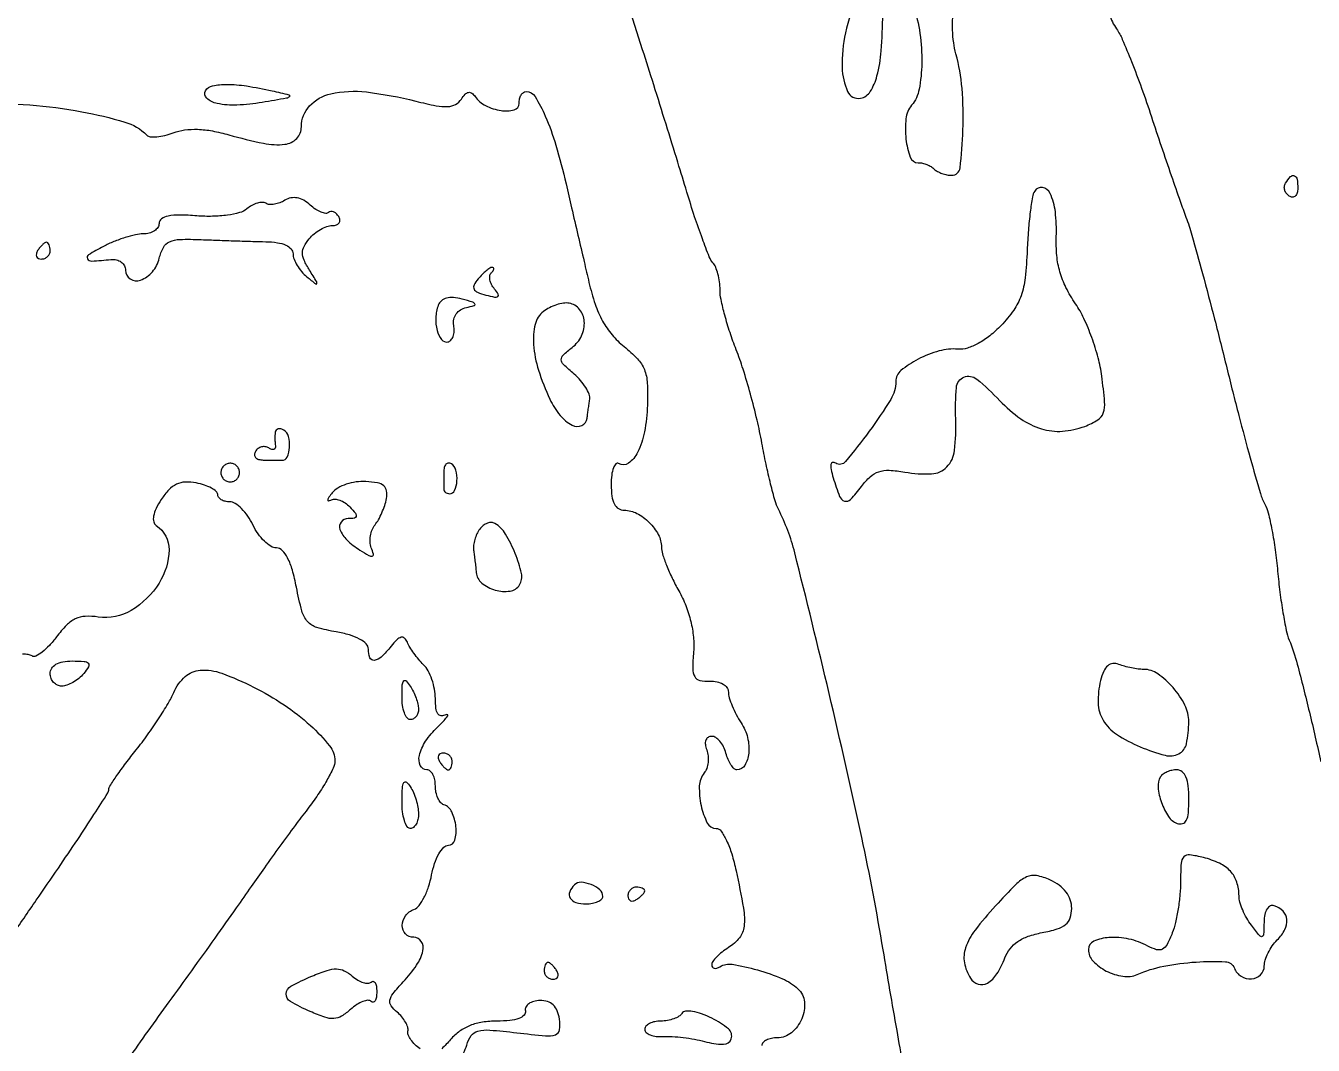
# Model space of a CAD drawing. Extents: x 0 to 5034, y 0 to 2560.
# Drawn here: x 2463.1 to 2616.8, y 1615.1 to 1736.9 of the extents above; entities that cross this region are included whole.
import ezdxf

# ---------------------------------------------------------------- set-up
doc = ezdxf.new("R2010")
doc.units = 0

msp = doc.modelspace()

# ---------------------------------------------------------------- linework, layer by layer
for points in [[(2566.500291, 1813.388869, 0.000025), (2599.706315, 1813.092263, 0.000566)], [(2456.480942, 1621, 0.000005), (2458.61724, 1624.110682, 0.000002), (2461.404255, 1628.169004, 0.000002), (2464.338546, 1632.441864, 0.000003), (2466.972495, 1636.277459, 0.003077), (2469.282742, 1639.686495, 0.004778), (2471.22942, 1642.658532, 0.001596), (2472.874557, 1645.241441, 0.141927), (2473, 1645.674467, -0.14696), (2473.118577, 1646.069186, -0.005949), (2473.964334, 1647.317277, -0.009978), (2475.025022, 1648.779968, -0.006859), (2476.282838, 1650.397008, 0.01293), (2477.627374, 1652.169522, 0.011062), (2478.952586, 1654.102559, 0.011204), (2480.078966, 1655.913463, 0.03098), (2480.761399, 1657.25, -0.106651), (2482.113735, 1659.133702, -0.16872), (2483.925401, 1659.902561, -0.105178), (2486.488201, 1659.534817, -0.028128), (2490.289838, 1657.889982, -0.031835), (2493.922694, 1655.770036, -0.036619), (2497.080799, 1653.293164, -0.03867), (2499.358093, 1650.874013, -0.172715), (2499.990294, 1649.062909, -0.108869), (2499.796966, 1648.210759, -0.018789), (2499.031603, 1646.731807, -0.019669), (2497.981558, 1645.036158, -0.016467), (2496.740294, 1643.321967, 0.005057), (2495.248458, 1641.357687, 0.002625), (2493.423711, 1638.876844, 0.002609), (2491.575863, 1636.308702, 0.003968), (2490, 1634.056659, -0.003186), (2488.225548, 1631.51235, -0.00115), (2485.671999, 1627.917765, -0.00114), (2482.857019, 1623.993371, -0.001356), (2480.181272, 1620.302127, 0.002825), (2477.655059, 1616.795527, 0.00327), (2475.28993, 1613.426692, 0.002922)], [(2662, 1742.55159, 0.000051), (2623.153091, 1743.045567, 0.001503)], [(2471.427985, 1743.733705, -0.000496), (2407.89255, 1744.387972, -0.000153), (2339.836499, 1745.177121, -0.012986)], [(2568.645923, 1608.701059, -0.003987), (2567.136118, 1616.864533, -0.002452), (2565.482104, 1626.5, 0.011634), (2562.925642, 1639.910853, 0.00546), (2559.027861, 1657.134648, 0.003177), (2554.920264, 1673.932311, 0.056753), (2552.965811, 1679.131587, -0.049133), (2552.576239, 1680.121971, -0.007979), (2552.042921, 1682.121774, -0.008733), (2551.492001, 1684.504764, -0.007587), (2550.996413, 1687.019782, 0.013236), (2550.421598, 1689.772547, 0.008963), (2549.627932, 1692.87754, 0.009035), (2548.75249, 1695.851902, 0.017789), (2547.930937, 1698.175215, -0.014048), (2547.191795, 1700.21675, -0.013982), (2546.567213, 1702.299761, -0.013956), (2546.123817, 1704.148077, -0.05193), (2546, 1705.33702, 0.033416), (2545.93737, 1706.273093, 0.031234), (2545.750429, 1707.214312, 0.032723), (2545.477126, 1708.028294, 0.085284), (2545.150397, 1708.55, -0.088258), (2544.716192, 1709.252506, -0.006183), (2543.88594, 1711.424062, -0.008607), (2542.967221, 1714.058027, -0.00637), (2542.038919, 1717, 0.001398), (2540.957967, 1720.548331, 0.000675), (2539.554577, 1725.0875, 0.000669), (2538.078907, 1729.815404, 0.00096), (2536.757836, 1734), (2533.738629, 1743.5)], [(2562.416042, 1740.328533, 0.04957), (2560.980459, 1736.024873, 0.063515), (2560.580318, 1731.871614, 0.097551), (2561.236289, 1729.009507, 0.349422), (2562.789774, 1728.203332, 0.208086), (2563.939885, 1728.996846, 0.074774), (2564.745148, 1730.863552, 0.045738), (2565.248144, 1733.855088, 0.01568), (2565.440825, 1738.25, -0.029815)], [(2569.096932, 1739.25, -0.045294), (2569.877315, 1735.942609, -0.039818), (2570.095728, 1732.400989, -0.041487), (2569.778656, 1729.270139, -0.127908), (2568.882837, 1727.358827, 0.146367), (2568.203713, 1725.761701, 0.056352), (2568.206638, 1723.327365, 0.059524), (2568.720024, 1721.16106, 0.314602), (2569.666667, 1720.5, -0.054664), (2570.168334, 1720.444989, -0.038656), (2570.710937, 1720.279687, -0.039128), (2571.211141, 1720.037318, -0.064082), (2571.583333, 1719.75, 0.071265), (2571.966995, 1719.462489, 0.038835), (2572.504688, 1719.220313, 0.037761), (2573.101139, 1719.055195, 0.048684), (2573.666667, 1719, 0.379793), (2574.664463, 1719.885664, 0.021003), (2575.011948, 1724.393603, 0.028575), (2574.901318, 1729.37515, 0.047542), (2574.173603, 1733.506602, -0.034342), (2573.90325, 1734.835473, -0.024214), (2573.775865, 1736.355064, -0.024547), (2573.796283, 1737.827189, -0.046279)], [(2592.48219, 1738.232072, 0.070772), (2593.35615, 1736.472506, -0.0489), (2594.039877, 1735.234474, -0.007171), (2595.137786, 1732.582549, -0.008042), (2596.343713, 1729.398979, -0.006826), (2597.516913, 1726, 0.001577), (2598.687655, 1722.489063, 0.001555), (2599.886076, 1718.96875, 0.001526), (2600.954954, 1715.891252, 0.005967), (2601.643756, 1714, -0.02128), (2602.35074, 1711.856943, -0.00284), (2603.622635, 1707.26875, -0.003282), (2605.06459, 1701.808252, -0.002753), (2606.523619, 1696, 0.003278), (2607.957503, 1690.317111, 0.004539), (2609.322923, 1685.241438, 0.002878), (2610.532139, 1680.998359, 0.05561), (2611.057337, 1679.736811, -0.066436), (2611.469901, 1678.682264, -0.012569), (2611.911846, 1676.659495, -0.013226), (2612.308754, 1674.25385, -0.011792), (2612.59563, 1671.736811, 0.009166), (2612.871011, 1669.202401, 0.009903), (2613.233353, 1666.744563, 0.009481), (2613.625248, 1664.651995, 0.046206), (2613.977116, 1663.5, -0.032765), (2614.940855, 1660.623471, -0.005291), (2616.386809, 1654.893626, -0.006246), (2617.743817, 1648.940508, -0.015084)], [(2457.213518, 1727.552753, -0.025267), (2463.581844, 1727.398067, -0.026923), (2469.766796, 1726.598006, -0.026789), (2474.921952, 1725.358066, -0.124587), (2477.529425, 1723.803908, 0.176345), (2477.954856, 1723.605545, 0.043237), (2478.739804, 1723.604937, 0.038989), (2479.695636, 1723.762706, 0.030459), (2480.700279, 1724.076146, -0.058108), (2482.053041, 1724.417582, -0.041996), (2483.608039, 1724.491045, -0.036454), (2485.370031, 1724.297135, -0.02431), (2487.347456, 1723.831849, 0.019209), (2491.464817, 1722.818622, 0.078739), (2494.025981, 1722.70143, 0.175215), (2495.434931, 1723.396575, 0.19376), (2496, 1724.8, -0.190386), (2496.983522, 1727.289351, -0.150668), (2499.516926, 1728.737103, -0.085248), (2503.761055, 1728.949496, -0.031659), (2509.658955, 1727.855658, 0.01256), (2512.089315, 1727.308212, 0.060658), (2513.49889, 1727.201915, 0.116358), (2514.418177, 1727.463847, 0.12293), (2515.101775, 1728.105658, -0.047237), (2515.550647, 1728.676108, -0.157732), (2515.964188, 1728.900321, -0.20531), (2516.359686, 1728.811439, -0.085479), (2516.75, 1728.412284, 0.124545), (2517.997012, 1727.320058, 0.079371), (2519.841364, 1726.72295, 0.106243), (2521.404632, 1726.812157, 0.337533), (2522, 1727.59362, -0.057159), (2522.061696, 1728.131543, -0.076476), (2522.244112, 1728.586876, -0.095488), (2522.514006, 1728.892069, -0.165564), (2522.83102, 1729, -0.259525), (2523.909875, 1728.399581, -0.036634), (2525.132386, 1726.062039, -0.030627), (2526.387147, 1722.596664, -0.014306), (2527.603836, 1717.977572, -0.000028), (2528.271519, 1715.111597, -0.000019), (2529.031528, 1711.847912, -0.000019), (2529.765182, 1708.6963, -0.000039), (2530.344395, 1706.20681, 0.024914), (2531.080971, 1703.629149, 0.043269), (2531.977013, 1701.593407, 0.049727), (2533.105015, 1699.946352, 0.049475), (2534.537746, 1698.551337, -0.034966), (2536.135639, 1697.083226, -0.095214), (2536.958412, 1695.793757, -0.082335), (2537.308636, 1694.180613, -0.021822), (2537.324109, 1691.536286, -0.036794), (2536.969488, 1688.364437, -0.068479), (2536.153113, 1685.914408, -0.120862), (2535.061579, 1684.615708, -0.305197), (2533.886693, 1684.570027, 0.352994), (2533.550255, 1684.527717, 0.107299), (2533.260466, 1684.058471, 0.057313), (2533.062773, 1683.19452, 0.02762), (2533, 1682.059017, 0.031805), (2533.088348, 1680.67154, 0.087062), (2533.378426, 1679.736662, 0.136015), (2533.874501, 1679.19871, 0.139776), (2534.571429, 1679, -0.121803), (2536.066325, 1678.630351, -0.074419), (2537.538947, 1677.548982, -0.074553), (2538.627876, 1676.086477, -0.123416), (2539, 1674.601845, 0.077057), (2539.127861, 1673.77712, 0.017301), (2539.606346, 1672.433957, 0.017548), (2540.274008, 1670.905804, 0.016189), (2541.064156, 1669.385775, -0.034335), (2541.906999, 1667.60983, -0.033986), (2542.502206, 1665.729227, -0.035188), (2542.820238, 1663.856644, -0.044807), (2542.834826, 1662.105359, 0.017139), (2542.738673, 1660.058867, 0.129408), (2542.971173, 1659.127803, 0.218815), (2543.572094, 1658.682384, 0.060731), (2544.77067, 1658.579401, -0.057321), (2545.637173, 1658.510878, -0.082567), (2546.35612, 1658.241747, -0.104787), (2546.829806, 1657.816331, -0.158872), (2547, 1657.294218, 0.074198), (2547.101647, 1656.613018, 0.023819), (2547.447289, 1655.647831, 0.023171), (2547.939879, 1654.595622, 0.02397), (2548.522685, 1653.605722, -0.083997), (2549.284192, 1651.865272, -0.084225), (2549.429788, 1649.97287, -0.112905), (2548.960444, 1648.53798, -0.263296), (2548.009643, 1648, -0.197079), (2547.675036, 1648.137217, -0.054126), (2547.30769, 1648.5875, -0.045987), (2546.967444, 1649.234321, -0.034154), (2546.710251, 1650, 0.052892), (2546.421042, 1650.764952, 0.061117), (2545.988195, 1651.4125, 0.070871), (2545.484662, 1651.852337, 0.145125), (2544.986631, 1652, 0.145487), (2544.562392, 1651.873889, 0.164561), (2544.300638, 1651.54125, 0.118443), (2544.245893, 1651.020384, 0.058902), (2544.410264, 1650.373252, -0.06523), (2544.58005, 1649.667634, -0.054073), (2544.57836, 1648.894406, -0.056097), (2544.415296, 1648.173004, -0.089345), (2544.105912, 1647.623252, 0.166684), (2543.526171, 1646.085279, 0.060693), (2543.740907, 1643.734356, 0.063659), (2544.476562, 1641.651187, 0.283277), (2545.533713, 1641, -0.244917), (2546.121822, 1640.693542, -0.042278), (2546.772672, 1639.571259, -0.036162), (2547.397005, 1637.955529, -0.021298), (2547.917136, 1635.950779, -0.00901), (2548.795211, 1631.463568, -0.0688), (2548.876354, 1629.320179, -0.143587), (2548.321132, 1627.949103, -0.085849), (2547, 1626.767927, 0.027256), (2546.234374, 1626.229681, 0.033699), (2545.5875, 1625.645381, 0.035847), (2545.1282, 1625.096909, 0.157657), (2545, 1624.700436, 0.152472), (2545.081227, 1624.44026, 0.191558), (2545.289803, 1624.3015, 0.130259), (2545.608611, 1624.31763, 0.061067), (2545.986565, 1624.491697, -0.181735), (2547.465063, 1624.782223, -0.027474), (2550.459226, 1624.111256, -0.031111), (2553.455075, 1623.059645, -0.08812), (2555.306753, 1621.858163, -0.185323), (2556.072475, 1620.284859, -0.121868), (2555.755787, 1618.272347, -0.119619), (2554.528522, 1616.612686, -0.175768), (2552.839485, 1616, 0.048727), (2552.135528, 1615.931234, 0.068727), (2551.540349, 1615.726045, 0.088911), (2551.139527, 1615.423493, 0.188915), (2551, 1615.067388, -0.256544)], [(2510.198494, 1614.694546, -0.043651), (2509.564768, 1615.196552, -0.050851), (2509.062979, 1615.77799, -0.058237), (2508.755673, 1616.348562, -0.149337), (2508.718029, 1616.811031, 0.132429), (2508.695374, 1617.282061, 0.052114), (2508.430994, 1617.881278, 0.046814), (2507.992989, 1618.503697, 0.042851), (2507.434718, 1619.054179, -0.064038), (2506.716339, 1619.825044, -0.208041), (2506.572531, 1620.493069, -0.122481), (2506.949607, 1621.290008, -0.017126), (2508.161208, 1622.671598, 0.038946), (2509.756028, 1624.65862, 0.092261), (2510.517068, 1626.388378, 0.204128), (2510.322885, 1627.504582, 0.254232), (2509.411516, 1628, -0.202071), (2508.434424, 1628.411694, -0.198347), (2508.036703, 1629.402737, -0.158315), (2508.428095, 1630.568185, -0.142546), (2509.444827, 1631.340455, 0.14093), (2510.046393, 1631.794383, 0.042404), (2510.66101, 1632.775586, 0.038769), (2511.194576, 1634.046994, 0.033612), (2511.556118, 1635.447443, -0.034056), (2511.908985, 1636.8093, -0.047699), (2512.417635, 1637.95772, -0.057595), (2512.995271, 1638.754419, -0.210113), (2513.553873, 1639, 0.337597), (2514.332755, 1639.593542, 0.095442), (2514.459741, 1641.214952, 0.080179), (2513.969712, 1642.970767, 0.207104), (2513.009908, 1643.830031, -0.143509), (2512.623057, 1644.098583, -0.064477), (2512.29666, 1644.630801, -0.056166), (2512.074888, 1645.325201, -0.04927), (2512, 1646.083333, 0.050201), (2511.926177, 1646.816758, 0.070178), (2511.70625, 1647.436979, 0.090315), (2511.38175, 1647.854207, 0.184457), (2511, 1648, -0.295422), (2510.201773, 1648.516724, -0.166972), (2510.093054, 1649.709462, -0.087073), (2510.841347, 1651.413857, -0.053153), (2512.25, 1653.108112, 0.010159), (2513.04247, 1653.909983, 0.041261), (2513.471875, 1654.444579, 0.433735), (2513.439449, 1654.586738, 0.266619), (2513.25, 1654.588051, -0.141538), (2512.70108, 1654.457799, -0.241142), (2512.301694, 1654.687256, -0.116487), (2512.065497, 1655.346282, -0.028061), (2512, 1656.512412, 0.046675), (2511.896096, 1657.623053, 0.037342), (2511.585603, 1658.784561, 0.038601), (2511.130238, 1659.823658, 0.073937), (2510.589286, 1660.553571, -0.022376), (2510.010573, 1661.186536, -0.017445), (2509.43832, 1661.922321, -0.017764), (2508.952767, 1662.646548, -0.0404), (2508.652107, 1663.232143, 0.101223), (2508.322386, 1663.718954, 0.259648), (2507.925662, 1663.826886, 0.136035), (2507.417607, 1663.540792, 0.026207), (2506.702579, 1662.75, -0.029245), (2505.532267, 1661.471379, -0.163109), (2504.705936, 1661.074504, -0.346462), (2504.187043, 1661.38742, -0.090521), (2504, 1662.412102, 0.199916), (2503.740418, 1663.035383, 0.072443), (2502.954499, 1663.616763, 0.052767), (2501.736457, 1664.112946, 0.028516), (2500.156106, 1664.473626, -0.028953), (2497.855865, 1665.000721, -0.141039), (2496.737198, 1665.707346, -0.117289), (2496.058312, 1666.968935, -0.017316), (2495.406106, 1669.811524, 0.020877), (2494.922029, 1671.854486, 0.049406), (2494.352572, 1673.309118, 0.07436), (2493.714004, 1674.202982, 0.203238), (2493.013475, 1674.5, -0.142734), (2492.349856, 1674.693382, -0.052164), (2491.576442, 1675.307812, -0.046408), (2490.823071, 1676.197771, -0.040718), (2490.208909, 1677.25, 0.039615), (2489.597821, 1678.302276, 0.045663), (2488.853446, 1679.192188, 0.051349), (2488.093023, 1679.807548, 0.145447), (2487.445434, 1680, -0.059213), (2486.892645, 1680.065695, -0.078165), (2486.424596, 1680.259505, -0.096608), (2486.111097, 1680.54646, -0.160599), (2486, 1680.883423, 0.220326), (2485.82709, 1681.25677, 0.052837), (2485.247923, 1681.651109, 0.044501), (2484.420172, 1682.004256, 0.031367), (2483.43974, 1682.25627, 0.055717), (2482.125213, 1682.358437, 0.102169), (2481.085292, 1682.106833, 0.094759), (2480.179238, 1681.446259, 0.042985), (2479.268811, 1680.287505, 0.030432), (2478.648869, 1679.202729, 0.067077), (2478.34523, 1678.299787, 0.1035), (2478.356084, 1677.613858, 0.193891), (2478.666787, 1677.164657, -0.256555), (2480.192545, 1674.27549, -0.138058), (2479.00385, 1670.303503, -0.115692), (2475.680326, 1667.046633, -0.174396), (2471.745443, 1666.250669, 0.049182), (2470.186753, 1666.324675, 0.098466), (2468.995877, 1666.02422, 0.088608), (2467.931464, 1665.264015, 0.034316), (2466.752467, 1663.879064, -0.026985), (2465.897439, 1662.844342, -0.041122), (2465.040497, 1662.055491, -0.048773), (2464.2953, 1661.583728, -0.260805), (2463.832024, 1661.603815, 0.10543), (2463.379078, 1661.765819, 0.038447), (2462.695308, 1661.804528, 0.036034)], [(2515.341701, 1614.184012, 0.074126), (2515.741704, 1615.120277, -0.088293), (2516.266366, 1616.258542, -0.181873), (2517.062406, 1616.806591, -0.081027), (2518.487826, 1616.922923, -0.009181), (2521.719886, 1616.603103, 0.006386), (2525.172838, 1616.241922, 0.100496), (2526.343927, 1616.369924, 0.288688), (2526.824114, 1616.940586, 0.069717), (2526.821802, 1618.232826, 0.060904), (2526.555756, 1619.222329, 0.106173), (2526.080953, 1619.922536, 0.115636), (2525.392736, 1620.328669, 0.08158), (2524.5, 1620.454545, 0.059618), (2523.753394, 1620.347947, 0.090076), (2523.160937, 1620.068608, 0.119215), (2522.813048, 1619.666503, 0.171803), (2522.75, 1619.204545, -0.254839), (2522.597295, 1618.700945, -0.109241), (2521.982408, 1618.315691, -0.061445), (2520.898418, 1618.074025, -0.024159), (2519.367295, 1618, 0.038072), (2517.622996, 1617.866989, 0.056815), (2516.148508, 1617.465694, 0.06189), (2514.896182, 1616.776898, 0.057531), (2513.81579, 1615.787604, -0.029334), (2512.757698, 1614.703165, -0.111861)]]:
    msp.add_lwpolyline(points, format="xyb")
for points in [[(2492.5, 1729.085589, -0.004633), (2494.505862, 1728.612833, -0.557141), (2494.573374, 1728.404547, -0.175165), (2494.221565, 1728.202733, -0.001752), (2491.329468, 1727.704794, -0.030341), (2488.306855, 1727.382168, -0.062518), (2485.940064, 1727.570013, -0.132619), (2484.695069, 1728.198946, -0.363017), (2484.564761, 1729.104785, -0.206901), (2485.393023, 1729.68266, -0.050932), (2487.08159, 1729.850986, -0.037812), (2489.446941, 1729.666096, -0.017152)], [(2615, 1717.440983, -0.067432), (2614.925389, 1716.890269, -0.140899), (2614.701458, 1716.524436, -0.190788), (2614.36964, 1716.397824, -0.136093), (2613.983688, 1716.510081, -0.090427), (2613.639411, 1716.820631, -0.095498), (2613.434921, 1717.22714, -0.099685), (2613.401101, 1717.665803, -0.108373), (2613.542705, 1718.069098, -0.050477), (2614.13314, 1718.838655, -0.315493), (2614.592818, 1718.933879, -0.25701), (2614.914842, 1718.519563, -0.039415)], [(2494.024906, 1716.015393, -0.048444), (2493.41572, 1715.716025, -0.05037), (2492.768177, 1715.544254, -0.055681), (2492.179566, 1715.516337, -0.123046), (2491.753941, 1715.652073, 0.148016), (2491.327716, 1715.76531, 0.063021), (2490.738864, 1715.670222, 0.054663), (2490.090372, 1715.399713, 0.047114), (2489.480112, 1714.983494, -0.107647), (2488.622809, 1714.539071, -0.031389), (2487.157898, 1714.240544, -0.029389), (2485.392109, 1714.099843, -0.025035), (2483.523916, 1714.15461, 0.016063), (2481.444805, 1714.252907, 0.052786), (2480.07805, 1714.129079, 0.100683), (2479.285925, 1713.797422, 0.248321), (2479, 1713.257206, -0.148187), (2478.854716, 1712.777765, -0.098896), (2478.446078, 1712.369304, -0.082428), (2477.835215, 1712.093907, -0.064857), (2477.114307, 1712, 0.055262), (2476.192688, 1711.897826, 0.020972), (2474.941146, 1711.561185, 0.020468), (2473.599296, 1711.078008, 0.023547), (2472.364307, 1710.506161, 0.01427), (2470.577992, 1709.508692, 0.408074), (2470.455337, 1709.044069, 0.285523), (2470.96893, 1708.764986, 0.010721), (2473.25, 1708.947704, -0.083548), (2473.918277, 1708.90398, -0.101731), (2474.485938, 1708.640328, -0.112436), (2474.864299, 1708.1995, -0.121939), (2475, 1707.651342, 0.256008), (2475.563986, 1706.622035, 0.232039), (2476.778567, 1706.485078, 0.131924), (2478.208625, 1707.476196, 0.117894), (2479.024689, 1709.091896, -0.065076), (2479.518173, 1710.391233, -0.166523), (2480.24637, 1711.066688, -0.099412), (2481.495941, 1711.345659, -0.015356), (2484.04808, 1711.322104, 0.001082), (2485.990137, 1711.248709, 0.000791), (2488.146936, 1711.175285, 0.000799), (2490.190619, 1711.112217, 0.001768), (2491.75, 1711.072104, -0.03145), (2493.12798, 1710.954608, -0.06801), (2494.147101, 1710.65741, -0.103273), (2494.774388, 1710.20447, -0.187036), (2495, 1709.622445, 0.093491), (2495.118131, 1708.996188, 0.042622), (2495.487818, 1708.246391, 0.040222), (2496.025253, 1707.499387, 0.044046), (2496.660655, 1706.872445, 0.003969), (2497.705351, 1706.022923, 0.506136), (2497.844824, 1706.06037, 0.233867), (2497.825237, 1706.282193, 0.002348), (2496.97082, 1707.668799, -0.030455), (2496.320069, 1708.871269, -0.106643), (2496.126561, 1709.725886, -0.125951), (2496.317105, 1710.503193, -0.05048), (2496.932609, 1711.418799, -0.047718), (2497.540881, 1712.023809, -0.04136), (2498.2814, 1712.535522, -0.043445), (2499.036363, 1712.886496, -0.087304), (2499.681462, 1713, 0.079306), (2500.181298, 1713.079781, 0.15737), (2500.502415, 1713.313294, 0.184619), (2500.596565, 1713.660566, 0.113786), (2500.458881, 1714.066531, 0.062019), (2500.16458, 1714.432369, 0.096367), (2499.826296, 1714.652709, 0.127866), (2499.499804, 1714.69567, 0.166996), (2499.231016, 1714.564349, -0.230241), (2498.89861, 1714.44945, -0.066643), (2498.35819, 1714.589101, -0.052208), (2497.714135, 1714.932873, -0.035252), (2497.058312, 1715.447228, 0.054553), (2496.280155, 1716.010511, 0.083294), (2495.499336, 1716.296737, 0.094228), (2494.74043, 1716.294656, 0.090982)], [(2583.576521, 1717.123813, 0.097352), (2583.309606, 1716.413576, 0.009837), (2583.046164, 1714.618459, 0.012029), (2582.823821, 1712.445845, 0.009302), (2582.682715, 1710.070051, -0.016935), (2582.434395, 1706.746999, -0.056444), (2581.954958, 1704.615257, -0.070278), (2581.075348, 1702.901977, -0.037353), (2579.555659, 1701.058095, -0.032992), (2578.219041, 1699.835552, -0.043223), (2576.843021, 1698.917215, -0.049662), (2575.53708, 1698.360655, -0.09685), (2574.416099, 1698.236253, 0.08831), (2572.163562, 1698.024823, 0.052456), (2569.647375, 1697.03564, 0.053598), (2567.610219, 1695.682019, 0.222891), (2567, 1694.381152, -0.13946), (2566.391452, 1692.24179, -0.020006), (2563.817646, 1688.433044, -0.015024), (2560.975497, 1684.803497, -0.373551), (2559.814765, 1684.614481, 0.183144), (2559.448216, 1684.685471, 0.317661), (2559.238698, 1684.475647, 0.096686), (2559.252553, 1683.880295, 0.020668), (2559.517094, 1682.875229, 0.016379), (2560.280847, 1680.655994, 0.231396), (2560.877967, 1680.09771, 0.289308), (2561.591692, 1680.292342, 0.023776), (2562.883095, 1681.845016, -0.045799), (2563.940021, 1683.007711, -0.105905), (2564.952801, 1683.601737, -0.093206), (2566.203237, 1683.769741, -0.030247), (2568.064702, 1683.558882, 0.05363), (2571.258875, 1683.347394, 0.193924), (2573.080605, 1684.169985, 0.164646), (2574.001169, 1686.139667, 0.036571), (2574.143453, 1689.909028, -0.029149), (2574.229422, 1693.662146, -0.281961), (2575.129494, 1694.894455, -0.277587), (2576.649917, 1694.66275, -0.028518), (2579.422488, 1692.080905, 0.047325), (2581.917866, 1689.926344, 0.081291), (2584.379378, 1688.720772, 0.090832), (2586.897748, 1688.437438, 0.07368), (2589.556373, 1689.021433, 0.046005), (2591.110487, 1689.782276, 0.176097), (2591.773293, 1690.610401, 0.103886), (2591.93183, 1691.932805, 0.011043), (2591.590282, 1695.030954, 0.032303), (2591.157567, 1697.205009, 0.021773), (2590.398538, 1699.61943, 0.021973), (2589.455516, 1701.900157, 0.040078), (2588.461861, 1703.651339, -0.032358), (2587.315788, 1705.60049, -0.046966), (2586.589005, 1707.457854, -0.046955), (2586.221517, 1709.418562, -0.032322), (2586.160865, 1711.679937, 0.038595), (2586.044325, 1714.640411, 0.081864), (2585.412395, 1716.839169, 0.239958), (2584.508794, 1717.535493, 0.310096)], [(2464.5, 1710, 0.082592), (2464.343488, 1709.6179, 0.161196), (2464.3746, 1709.29375, 0.182303), (2464.586039, 1709.078288, 0.108972), (2464.940983, 1709, 0.093332), (2465.345238, 1709.076123, 0.09642), (2465.688914, 1709.29375, 0.099167), (2465.918938, 1709.618444, 0.105053), (2466, 1710, 0.042167), (2465.967655, 1710.382849, 0.061769), (2465.870461, 1710.70625, 0.081139), (2465.727648, 1710.92554, 0.210953), (2465.559017, 1711, 0.151918), (2465.34829, 1710.934461, 0.038439), (2465.066025, 1710.70625, 0.035638), (2464.768994, 1710.382774, 0.029505)], [(2517.101369, 1706.622143, 0.053128), (2516.624694, 1705.904903, 0.237626), (2516.617928, 1705.415237, 0.185445), (2517.023268, 1705.036645, 0.032208), (2518.036076, 1704.700817, 0.015251), (2519.074398, 1704.462867, 0.20398), (2519.449008, 1704.541797, 0.397166), (2519.504456, 1704.809046, 0.035309), (2519.065827, 1705.420684, -0.054018), (2518.713587, 1705.952735, -0.069199), (2518.518626, 1706.506199, -0.084569), (2518.503081, 1706.995352, -0.163543), (2518.675343, 1707.342009, 0.039836), (2518.891063, 1707.595144, 0.114225), (2518.980183, 1707.806715, 0.250541), (2518.93555, 1707.941506, 0.192334), (2518.789111, 1708, 0.145368), (2518.508821, 1707.91675, 0.026813), (2518.068846, 1707.595254, 0.02678), (2517.57908, 1707.149666, 0.021584)], [(2512.354255, 1703.48079, 0.079958), (2512.044025, 1702.002312, 0.075917), (2512.204088, 1700.473096, 0.100728), (2512.739935, 1699.382283, 0.28665), (2513.5, 1699.100456, 0.167705), (2513.858954, 1699.313468, 0.090492), (2514.118465, 1699.764186, 0.072716), (2514.241311, 1700.380499, 0.054902), (2514.201157, 1701.070547, -0.09015), (2514.209993, 1701.807155, -0.10543), (2514.483015, 1702.449519, -0.103887), (2514.998384, 1702.93136, -0.085258), (2515.701157, 1703.20771, 0.016322), (2516.633403, 1703.433071, 0.474562), (2516.720109, 1703.629982, 0.203779), (2516.463852, 1703.844664, 0.007097), (2515.188828, 1704.212817, 0.04359), (2514.159357, 1704.399914, 0.08656), (2513.335312, 1704.333819, 0.114733), (2512.734082, 1704.019899, 0.124317)], [(2524.911964, 1702.732518, 0.170588), (2523.924574, 1701.201706, 0.077193), (2523.729242, 1698.791178, 0.05824), (2524.316324, 1695.731493, 0.0343), (2525.680049, 1692.261818, 0.05933), (2526.893778, 1690.332696, 0.105384), (2528.34678, 1689.156034, 0.228226), (2529.485875, 1689.131042, 0.260571), (2530.125, 1690, -0.002477), (2530.18638, 1690.472027, -0.00121), (2530.269098, 1691.073437, -0.0012), (2530.358135, 1691.69846, -0.001739), (2530.440015, 1692.25, 0.133239), (2530.371037, 1692.85212, 0.044467), (2529.967615, 1693.650548, 0.040545), (2529.341201, 1694.495804, 0.036378), (2528.565015, 1695.262505, -0.014995), (2527.308211, 1696.402073, -0.185293), (2527.039243, 1696.97658, -0.227241), (2527.25362, 1697.520467, -0.023341), (2528.337866, 1698.436997, 0.119404), (2529.458882, 1699.828888, 0.127269), (2529.784059, 1701.545978, 0.152029), (2529.226765, 1702.99239, 0.186831), (2527.988516, 1703.721034, 0.077835), (2527.303542, 1703.725912, 0.040685), (2526.470766, 1703.531308, 0.039214), (2525.629456, 1703.186195, 0.048125)], [(2492.881579, 1688.309017, 0.025288), (2492.846458, 1687.93957, 0.014846), (2492.840008, 1687.495502, 0.014828), (2492.859991, 1687.049989, 0.024385), (2492.906356, 1686.67567, -0.132215), (2492.882268, 1686.411433, -0.23861), (2492.726758, 1686.266988, -0.153269), (2492.450582, 1686.273647, -0.056384), (2492.093875, 1686.441982, 0.105503), (2491.681148, 1686.589535, 0.099244), (2491.234418, 1686.560581, 0.096298), (2490.822588, 1686.35932, 0.092929), (2490.510081, 1686.016312, 0.136093), (2490.397824, 1685.63036, 0.190788), (2490.524436, 1685.298542, 0.140899), (2490.890269, 1685.074611, 0.067432), (2491.440983, 1685, -0.001559), (2492.088269, 1684.997981, -0.0015), (2492.743941, 1684.991924, -0.001483), (2493.32183, 1684.983136, -0.005452), (2493.687328, 1684.972506, 0.308573), (2494.302484, 1685.357003, 0.088033), (2494.582171, 1686.510143, 0.077771), (2494.461634, 1687.80397, 0.19468), (2493.910933, 1688.555046, 0.072163), (2493.553783, 1688.710062, 0.125664), (2493.2328, 1688.715008, 0.160215), (2492.999675, 1688.571325, 0.139745)], [(2486.552786, 1684.08541, 0.099038), (2486.401684, 1683.679226, 0.097945), (2486.417584, 1683.244476, 0.097945), (2486.597789, 1682.848514, 0.099038), (2486.91459, 1682.552786, 0.099038), (2487.320774, 1682.401684, 0.097945), (2487.755524, 1682.417584, 0.097945), (2488.151486, 1682.597789, 0.099038), (2488.447214, 1682.91459, 0.099038), (2488.598316, 1683.320774, 0.097945), (2488.582416, 1683.755524, 0.097945), (2488.402211, 1684.151486, 0.099038), (2488.08541, 1684.447214, 0.099038), (2487.679226, 1684.598316, 0.097945), (2487.244476, 1684.582416, 0.097945), (2486.848514, 1684.402211, 0.099038)], [(2513, 1683.559017), (2513, 1682.311086), (2513, 1681.5, 0.134267), (2513.052738, 1681.307149, 0.095877), (2513.201902, 1681.138799, 0.083426), (2513.424651, 1681.020526, 0.070534), (2513.687328, 1680.972506, 0.308573), (2514.302484, 1681.357003, 0.088033), (2514.582171, 1682.510143, 0.077771), (2514.461634, 1683.80397, 0.19468), (2513.910933, 1684.555046, 0.158234), (2513.565646, 1684.639437, 0.191241), (2513.267587, 1684.494695, 0.126796), (2513.066068, 1684.11557, 0.059147)], [(2499.694389, 1681.093498, 0.017903), (2499.289331, 1680.554046, 0.098647), (2499.144602, 1680.222504, 0.504237), (2499.235045, 1680.119202, 0.112576), (2499.5, 1680.203081, -0.143066), (2499.978489, 1680.323528, -0.075567), (2500.585019, 1680.207856, -0.065115), (2501.221918, 1679.88486, -0.056393), (2501.789427, 1679.39504, -0.017608), (2502.444964, 1678.633701, -0.210817), (2502.54242, 1678.267508, -0.33), (2502.324641, 1678.052991, -0.035104), (2501.570811, 1678, 0.232901), (2500.738289, 1677.589969, 0.259315), (2500.607349, 1676.712056, 0.111394), (2501.436274, 1675.450336, 0.0524), (2502.98231, 1674.243121, 0.010096), (2504.064565, 1673.597243, 0.182644), (2504.455891, 1673.535473, 0.426189), (2504.594587, 1673.756553, 0.030246), (2504.351124, 1674.527368, -0.076294), (2504.20657, 1675.192146, -0.055561), (2504.243819, 1675.948849, -0.055584), (2504.446712, 1676.678413, -0.076555), (2504.793102, 1677.262735, 0.045397), (2505.20784, 1677.87262, 0.024068), (2505.612605, 1678.693013, 0.023749), (2505.948673, 1679.578537, 0.033781), (2506.154978, 1680.394331, 0.080162), (2506.173734, 1681.323752, 0.187106), (2505.839726, 1681.921245, 0.129578), (2505.08063, 1682.272512, 0.031366), (2503.694389, 1682.429787, 0.048976), (2502.532618, 1682.374426, 0.04426), (2501.362075, 1682.095466, 0.046974), (2500.35414, 1681.649823, 0.095479)], [(2517.301954, 1676.73899, 0.050072), (2516.961738, 1676.172798, 0.038181), (2516.703655, 1675.496766, 0.039153), (2516.559052, 1674.818651, 0.07007), (2516.563648, 1674.25, -0.005301), (2516.644046, 1673.668506, -0.002811), (2516.731978, 1672.946358, -0.002797), (2516.81362, 1672.206831, -0.004332), (2516.875, 1671.567388, 0.201805), (2517.537276, 1670.311552, 0.102393), (2519.147756, 1669.466626, 0.10561), (2520.922273, 1669.344608, 0.222422), (2522.051825, 1670.083855, 0.196297), (2522.279576, 1671.44398, 0.039553), (2521.537911, 1673.834626, 0.041393), (2520.38078, 1676.154822, 0.118515), (2519.120418, 1677.425577, 0.139876), (2518.70879, 1677.541996, 0.089915), (2518.21755, 1677.451758, 0.077239), (2517.722254, 1677.171326, 0.065168)], [(2470, 1659.5, -0.048188), (2469.421878, 1658.926058, -0.041499), (2468.71614, 1658.440625, -0.04354), (2467.995234, 1658.107783, -0.086594), (2467.377555, 1658, -0.108083), (2466.85199, 1658.114952, -0.099644), (2466.404657, 1658.440625, -0.09558), (2466.104712, 1658.927343, -0.090674), (2466, 1659.5, -0.143291), (2466.183787, 1660.128139, -0.121072), (2466.687074, 1660.607004, -0.087038), (2467.511194, 1660.904034, -0.043099), (2468.622445, 1661, -0.015561), (2470.0561, 1660.955372, -0.193794), (2470.537632, 1660.72568, -0.333054), (2470.578847, 1660.314382, -0.037417)], [(2591.451578, 1658.663093, 0.068011), (2591.155916, 1655.988354, 0.129043), (2591.755632, 1653.921386, 0.113472), (2593.366258, 1652.243793, 0.045702), (2596.188237, 1650.744225, 0.033929), (2599.147335, 1649.733072, 0.187093), (2600.791566, 1649.912126, 0.225271), (2601.702832, 1651.112652, 0.049872), (2601.984687, 1653.75, 0.119503), (2601.524203, 1655.707223, 0.061046), (2600.109524, 1657.81602, 0.06204), (2598.282412, 1659.464489, 0.153725), (2596.581787, 1660, -0.03216), (2595.927909, 1660.0421, -0.017145), (2595.127825, 1660.173583, -0.017), (2594.316647, 1660.364511, -0.025317), (2593.623659, 1660.590921, 0.115109), (2592.899363, 1660.690921, 0.15981), (2592.302552, 1660.432271, 0.110471), (2591.825073, 1659.770264, 0.039745)], [(2509.984687, 1655.25, -0.078662), (2509.915082, 1654.772504, -0.091624), (2509.701752, 1654.367188, -0.102154), (2509.380164, 1654.096336, -0.124732), (2509, 1654, -0.242407), (2508.617555, 1654.19699, -0.069028), (2508.298248, 1654.807812, -0.052836), (2508.082357, 1655.696678, -0.03458), (2508.015313, 1656.75, -0.011096), (2508.054211, 1658.150937, -0.155556), (2508.228862, 1658.616929, -0.461139), (2508.512621, 1658.628119, -0.043106), (2509, 1658, -0.032032), (2509.372243, 1657.334035, -0.025456), (2509.689119, 1656.573437, -0.026113), (2509.910608, 1655.835604, -0.056852)], [(2512.5, 1649, 0.029505), (2512.768994, 1648.617226, 0.035638), (2513.066025, 1648.29375, 0.038439), (2513.34829, 1648.065539, 0.151918), (2513.559017, 1648, 0.210953), (2513.727648, 1648.07446, 0.081139), (2513.870461, 1648.29375, 0.061769), (2513.967655, 1648.617151, 0.042167), (2514, 1649, 0.105053), (2513.918938, 1649.381556, 0.099167), (2513.688914, 1649.70625, 0.09642), (2513.345238, 1649.923877, 0.093332), (2512.940983, 1650, 0.108972), (2512.586039, 1649.921712, 0.182303), (2512.3746, 1649.70625, 0.161196), (2512.343488, 1649.3821, 0.082592)], [(2598.607255, 1647.173541, 0.164899), (2598.315752, 1645.909892, 0.060833), (2598.723151, 1644.102121, 0.060675), (2599.558526, 1642.434403, 0.155949), (2600.598542, 1641.60056, 0.165047), (2601.242186, 1641.575275, 0.212326), (2601.687751, 1641.955408, 0.092051), (2601.934619, 1642.874322, 0.01972), (2602, 1644.531385, 0.026488), (2601.917691, 1646.084009, 0.072078), (2601.646141, 1647.148221, 0.120154), (2601.189906, 1647.77016, 0.176482), (2600.559017, 1648, 0.051873), (2599.969931, 1647.938719, 0.048348), (2599.391281, 1647.757228, 0.051809), (2598.907317, 1647.49027, 0.102765)], [(2509.984687, 1642.75, -0.055234), (2509.916433, 1642.080555, -0.075283), (2509.701752, 1641.514062, -0.095191), (2509.380315, 1641.134243, -0.17131), (2509, 1641, -0.267845), (2508.616101, 1641.221545, -0.057513), (2508.298248, 1641.954688, -0.045617), (2508.082078, 1643.004802, -0.029148), (2508.015313, 1644.25, -0.010814), (2508.057632, 1645.856389, -0.116665), (2508.236165, 1646.47668, -0.473162), (2508.537668, 1646.529794, -0.07201), (2509, 1646, -0.042844), (2509.372558, 1645.298314, -0.027075), (2509.689119, 1644.426563, -0.027121), (2509.908675, 1643.529224, -0.044274)], [(2601, 1634.673508, -0.023312), (2600.927829, 1633.126433, -0.016625), (2600.709026, 1631.405727, -0.016838), (2600.389755, 1629.775526, -0.034076), (2600.009451, 1628.524858, -0.027791), (2599.401686, 1627.159834, -0.152756), (2598.842979, 1626.592375, -0.196843), (2598.143639, 1626.5213, -0.051036), (2597.075192, 1626.959758, 0.068768), (2594.830255, 1627.78961, 0.069284), (2592.450226, 1627.976609, 0.091501), (2590.641305, 1627.529273, 0.29457), (2590, 1626.535184, 0.191832), (2590.546636, 1625.162833, 0.085561), (2592.131461, 1623.977992, 0.081082), (2594.117782, 1623.342907, 0.13939), (2595.828141, 1623.565384, -0.052797), (2598.988736, 1624.546013, -0.0327), (2602.84704, 1625.050344, -0.026609), (2606.354744, 1625.090318, -0.299115), (2607.432214, 1624.31605, 0.164098), (2608.237759, 1623.343411, 0.157599), (2609.482301, 1623.037308, 0.178488), (2610.562296, 1623.525722, 0.200844), (2611, 1624.571429, -0.07696), (2611.110434, 1625.284659, -0.038261), (2611.453739, 1626.134989, -0.036822), (2611.953501, 1626.980537, -0.044523), (2612.544643, 1627.6875, 0.074921), (2613.458658, 1628.92585, 0.144369), (2613.700866, 1630.123681, 0.174119), (2613.245923, 1631.11039, 0.118612), (2612.1875, 1631.770833, 0.194063), (2611.720171, 1631.742004, 0.141974), (2611.327682, 1631.392849, 0.091247), (2611.063358, 1630.730507, 0.046055), (2610.968197, 1629.833333, -0.007074), (2610.925826, 1628.308363, -0.329483), (2610.74156, 1628.079792, -0.296799), (2610.449266, 1628.177074, -0.006227), (2609.468197, 1629.44113, -0.03331), (2608.905099, 1630.298793, -0.028374), (2608.426785, 1631.269971, -0.029365), (2608.093206, 1632.206453, -0.06852), (2607.984687, 1632.94113, 0.076335), (2607.713194, 1634.600272, 0.108417), (2606.959306, 1635.885297, 0.095753), (2605.655477, 1636.842585, 0.049162), (2603.739983, 1637.529124, 0.027858), (2602.084454, 1637.847863, 0.239572), (2601.3948, 1637.607177, 0.178243), (2601.064449, 1636.851149, 0.014795)], [(2528.597766, 1634.264432, 0.104297), (2528.047981, 1633.420792, 0.235241), (2528.116527, 1632.680805, 0.186855), (2528.79516, 1632.16822, 0.069473), (2530, 1632, 0.042713), (2530.765672, 1632.065528, 0.06238), (2531.4125, 1632.262322, 0.081888), (2531.850784, 1632.551578, 0.208972), (2532, 1632.893011, 0.218907), (2531.6448, 1633.665438, 0.081579), (2530.599301, 1634.300655, 0.081237), (2529.401339, 1634.569868, 0.214275)], [(2578.904609, 1631.772468, 0.021259), (2576.456072, 1628.853841, 0.080572), (2575.328736, 1626.764156, 0.128155), (2575.186589, 1624.968852, 0.097482), (2575.903509, 1623.121885, 0.178374), (2576.838188, 1622.406678, 0.211109), (2577.934589, 1622.534423, 0.119824), (2579.062068, 1623.629033, 0.04963), (2580.01648, 1625.543346, -0.076064), (2580.634476, 1626.634925, -0.076959), (2581.548487, 1627.486739, -0.065568), (2582.806698, 1628.118959, -0.037325), (2584.454797, 1628.557498, 0.026779), (2586.249864, 1628.994862, 0.098302), (2587.277612, 1629.541089, 0.141528), (2587.814885, 1630.317854, 0.08116), (2588, 1631.450776, 0.083897), (2587.827045, 1632.474274, 0.079081), (2587.326122, 1633.407472, 0.071447), (2586.507823, 1634.213227, 0.051921), (2585.404609, 1634.861509, 0.061184), (2583.799513, 1635.367378, 0.157979), (2582.609359, 1635.21145, 0.086159), (2581.307622, 1634.290873, 0.010706)], [(2535, 1632.940983, 0.108972), (2535.078288, 1632.586039, 0.182303), (2535.29375, 1632.3746, 0.161196), (2535.6179, 1632.343488, 0.082592), (2536, 1632.5, 0.029505), (2536.382774, 1632.768994, 0.035638), (2536.70625, 1633.066025, 0.038439), (2536.934461, 1633.34829, 0.151918), (2537, 1633.559017, 0.210953), (2536.92554, 1633.727648, 0.081139), (2536.70625, 1633.870461, 0.061769), (2536.382849, 1633.967655, 0.042167), (2536, 1634, 0.105053), (2535.618444, 1633.918938, 0.099167), (2535.29375, 1633.688914, 0.09642), (2535.076123, 1633.345238, 0.093332)], [(2504.331152, 1622.664485, -0.236061), (2504.582353, 1622.748222, -0.230866), (2504.803526, 1622.598317, -0.095828), (2504.954029, 1622.15934, -0.034819), (2505, 1621.5, -0.034819), (2504.954029, 1620.84066, -0.095828), (2504.803526, 1620.401683, -0.230866), (2504.582353, 1620.251778, -0.236061), (2504.331152, 1620.335515, 0.22142), (2503.946435, 1620.475769, 0.070292), (2503.33639, 1620.335135, 0.054785), (2502.613865, 1619.962294, 0.037447), (2501.883963, 1619.394988, -0.046824), (2500.800328, 1618.584828, -0.124395), (2499.883989, 1618.300481, -0.096311), (2498.800116, 1618.451744, -0.02151), (2497.052811, 1619.136917, -0.026695), (2494.682531, 1620.341225, -0.28052), (2494.182386, 1621.255995, -0.263081), (2494.754581, 1622.166344, -0.024231), (2497.25, 1623.361612, -0.018866), (2499.060247, 1624.044058, -0.080837), (2500.194728, 1624.228845, -0.116907), (2501.108176, 1624.012446, -0.061927), (2502.081152, 1623.362298, 0.043011), (2502.735558, 1622.888366, 0.060095), (2503.394314, 1622.593567, 0.076371), (2503.958621, 1622.509269, 0.197832)], [(2525, 1624, 0.105053), (2525.081062, 1623.618444, 0.099167), (2525.311086, 1623.29375, 0.09642), (2525.654762, 1623.076123, 0.093332), (2526.059017, 1623, 0.108972), (2526.413961, 1623.078288, 0.182303), (2526.6254, 1623.29375, 0.161196), (2526.656512, 1623.6179, 0.082592), (2526.5, 1624, 0.029505), (2526.231006, 1624.382774, 0.035638), (2525.933975, 1624.70625, 0.038439), (2525.65171, 1624.934461, 0.151918), (2525.440983, 1625, 0.210953), (2525.272352, 1624.92554, 0.081139), (2525.129539, 1624.70625, 0.061769), (2525.032345, 1624.382849, 0.042167)], [(2541.449886, 1618.918914, -0.118414), (2541.094382, 1618.566178, -0.048707), (2540.478629, 1618.269931, -0.044576), (2539.7256, 1618.068, -0.043252), (2538.940983, 1618, 0.04897), (2538.198195, 1617.927077, 0.068969), (2537.570164, 1617.70954, 0.089151), (2537.147298, 1617.388746, 0.188167), (2537, 1617.011202, 0.219123), (2537.169407, 1616.643204, 0.086039), (2537.660937, 1616.351043, 0.063694), (2538.388462, 1616.174997, 0.042), (2539.25, 1616.152377, -0.029484), (2540.30087, 1616.151065, -0.015077), (2541.614828, 1616.032024, -0.014928), (2542.965585, 1615.827388, -0.021687), (2544.140906, 1615.560149, 0.059866), (2546.408289, 1615.223607, 0.334863), (2547.347088, 1615.89169, 0.306407), (2547.00157, 1617.055494, 0.056262), (2545.019414, 1618.340429, 0.028877), (2543.804782, 1618.861145, 0.046684), (2542.71717, 1619.143456, 0.059547), (2541.876028, 1619.178563, 0.239419)]]:
    msp.add_lwpolyline(points, format="xyb", close=True)

doc.saveas('drawing.dxf')
